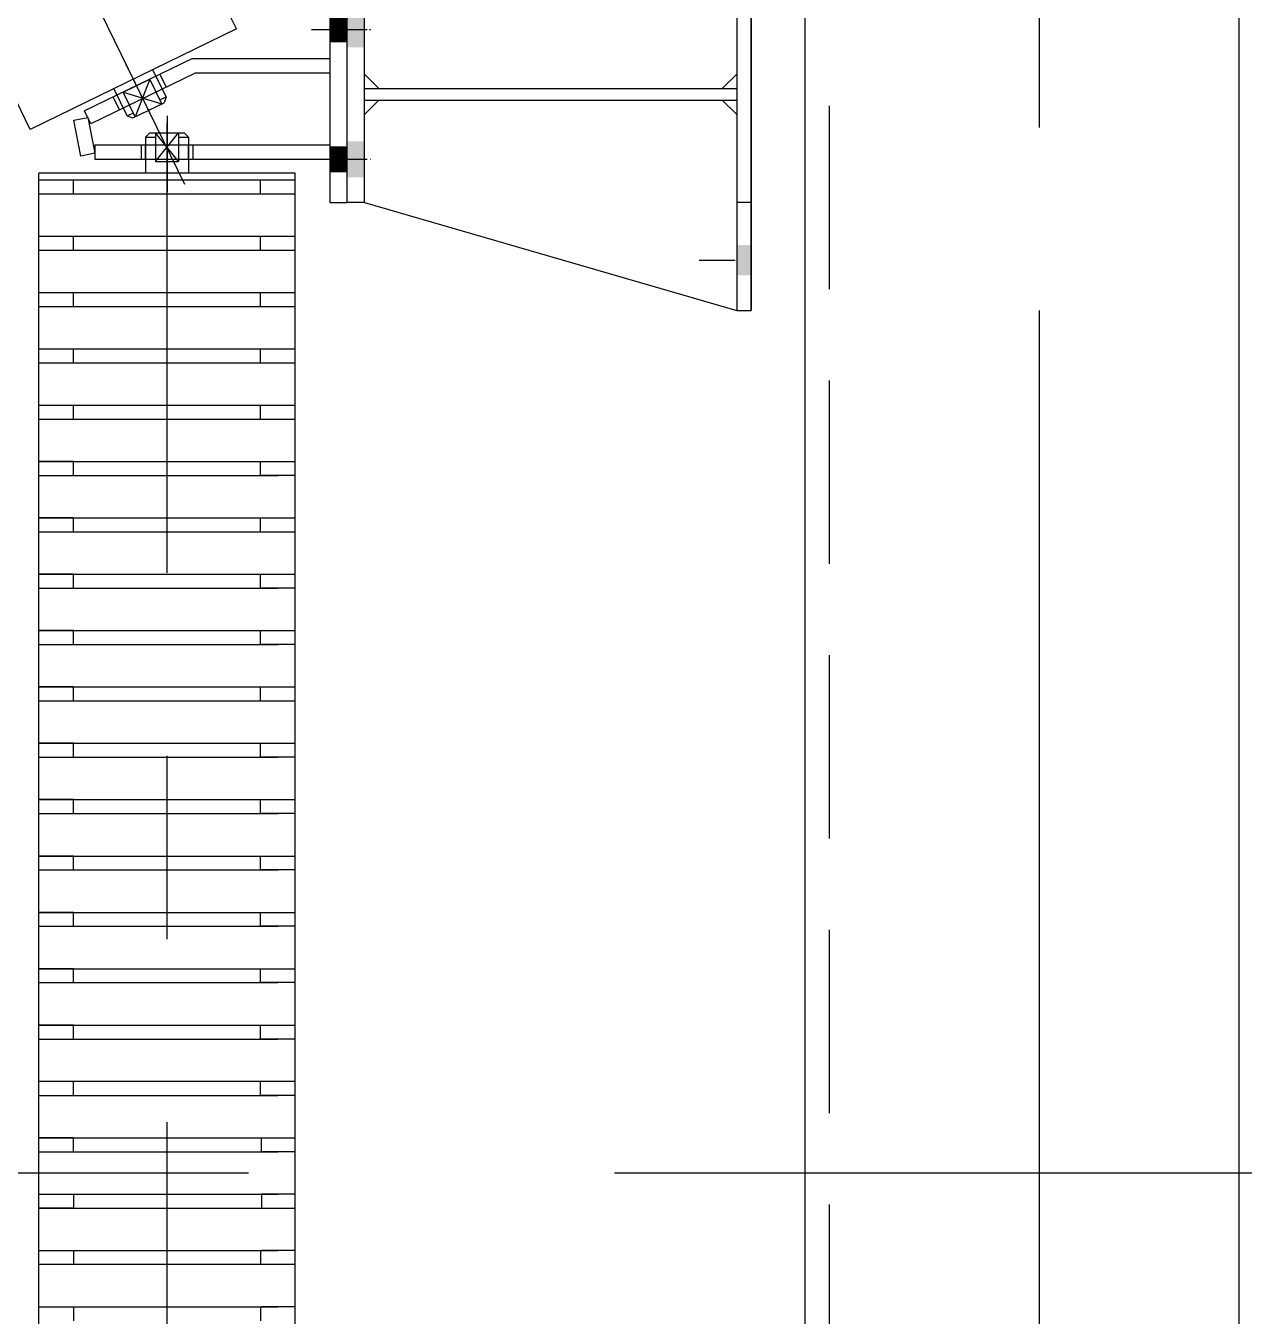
# Model space of a CAD drawing. Extents: x 0 to 68580, y 0 to 45720.
# Drawn here: x 18840 to 19685, y 13084 to 13979 of the extents above; entities that cross this region are included whole.
import ezdxf

# ---------------------------------------------------------------- set-up
doc = ezdxf.new("R2010")
doc.units = 0
doc.header["$LTSCALE"] = 40
for name, pattern in [('CENTER', [50.8, 31.75, -6.35, 6.35, -6.35]), ('CENTER2', [28.575, 19.05, -3.175, 3.175, -3.175]), ('CL', [1.0625, 0.75, -0.125, 0.0625, -0.125]), ('HIDDEN2', [4.7625, 3.175, -1.5875])]:
    doc.linetypes.add(name, pattern=pattern)
for name, color, linetype in [('CL', 1, 'CL'), ('EMS_BOLT-BOLTHOLE', 252, 'CONTINUOUS'), ('EMS_CL', 1, 'CENTER'), ('EMS_DIM', 3, 'CONTINUOUS'), ('EMS_GRAY', 252, 'CONTINUOUS'), ('EMS_GRAYCL', 252, 'CL'), ('EMS_HF', 252, 'HIDDEN2'), ('EMS_OBJECT', 252, 'CONTINUOUS'), ('EMS_REV', 7, 'CONTINUOUS'), ('EMS_SHIPSTRUCTURE', 151, 'CONTINUOUS'), ('EMS_WALKWAY_PLATFORM', 2, 'CONTINUOUS'), ('MIKES_CHECK', 75, 'CONTINUOUS'), ('OBJECT', 7, 'CONTINUOUS')]:
    doc.layers.add(name, color=color, linetype=linetype)

# ---------------------------------------------------------------- blocks, each defined once
blk = doc.blocks.new('A$C755374AA')
at = {"layer": 'EMS_GRAY'}
for p, q in [((561.86, 0), (561.86, -24.26)), ((693.42, -178), (693.42, 0)), ((-693.42, 0), (693.42, 0)), ((-92.87, 0), (-92.87, -24.26)), ((-63.46, -178), (-63.46, 0)), ((-53.79, 0), (-53.79, -24.26)), ((-24.38, 0), (-24.38, -178)), ((-24.38, -24.26), (-24.38, 0)), ((-14.7, 0), (-14.7, -24.26)), ((14.7, 0), (14.7, -24.26)), ((24.38, 0), (24.38, -178)), ((24.38, -24.26), (24.38, 0)), ((53.79, 0), (53.79, -24.26)), ((63.46, -178), (63.46, 0)), ((92.87, 0), (92.87, -24.26)), ((102.54, 0), (102.54, -178)), ((102.54, -24.26), (102.54, 0)), ((131.95, 0), (131.95, -24.26)), ((141.63, 0), (141.63, -178)), ((141.63, -24.26), (141.63, 0)), ((171.03, 0), (171.03, -24.26)), ((180.71, 0), (180.71, -178)), ((180.71, -24.26), (180.71, 0)), ((210.12, 0), (210.12, -24.26)), ((219.79, 0), (219.79, -178)), ((219.79, -24.26), (219.79, 0)), ((249.2, 0), (249.2, -24.26)), ((258.87, 0), (258.87, -178)), ((258.87, -24.26), (258.87, 0)), ((288.28, 0), (288.28, -24.26)), ((297.96, 0), (297.96, -178)), ((297.96, -24.26), (297.96, 0)), ((327.37, 0), (327.37, -24.26)), ((337.04, 0), (337.04, -178)), ((337.04, -24.26), (337.04, 0)), ((366.45, 0), (366.45, -24.26)), ((376.12, 0), (376.12, -178)), ((376.12, -24.26), (376.12, 0)), ((405.53, 0), (405.53, -24.26)), ((415.2, 0), (415.2, -178)), ((415.2, -24.26), (415.2, 0)), ((444.61, 0), (444.61, -24.26)), ((454.29, 0), (454.29, -178)), ((454.29, -24.26), (454.29, 0)), ((483.7, 0), (483.7, -24.26)), ((493.37, 0), (493.37, -178)), ((493.37, -24.26), (493.37, 0)), ((522.78, 0), (522.78, -24.26)), ((532.45, 0), (532.45, -178)), ((571.53, 0), (571.53, -178)), ((600.94, 0), (600.94, -24.26)), ((610.62, 0), (610.62, -178)), ((640.03, 0), (640.03, -24.26)), ((649.7, 0), (649.7, -178)), ((679.11, 0), (679.11, -24.26)), ((688.78, 0), (688.78, -178)), ((-92.87, -11.32), (-92.87, -165.81)), ((-53.79, -11.32), (-53.79, -165.81)), ((-14.7, -11.32), (-14.7, -165.81)), ((14.7, -11.32), (14.7, -165.81)), ((53.79, -11.32), (53.79, -165.81)), ((92.87, -11.32), (92.87, -165.81)), ((102.54, -11.32), (102.54, -165.81)), ((131.95, -11.32), (131.95, -165.81)), ((141.63, -11.32), (141.63, -165.81)), ((171.03, -11.32), (171.03, -165.81)), ((180.71, -11.32), (180.71, -165.81)), ((210.12, -11.32), (210.12, -165.81)), ((219.79, -11.32), (219.79, -165.81)), ((249.2, -11.32), (249.2, -165.81)), ((258.87, -11.32), (258.87, -165.81)), ((288.28, -11.32), (288.28, -165.81)), ((297.96, -11.32), (297.96, -165.81)), ((327.37, -11.32), (327.37, -178)), ((337.04, -11.32), (337.04, -165.81)), ((366.45, -11.32), (366.45, -165.81)), ((376.12, -11.32), (376.12, -165.81)), ((405.53, -11.32), (405.53, -165.81)), ((415.2, -11.32), (415.2, -165.81)), ((444.61, -11.32), (444.61, -178)), ((454.29, -11.32), (454.29, -165.81)), ((483.7, -11.32), (483.7, -165.81)), ((493.37, -11.32), (493.37, -165.81)), ((522.78, -11.32), (522.78, -178)), ((561.86, -11.32), (561.86, -178)), ((600.94, -11.32), (600.94, -178)), ((640.03, -11.32), (640.03, -178)), ((679.11, -11.32), (679.11, -178)), ((-92.87, -24.26), (-102.54, -24.26)), ((-53.79, -24.26), (-63.46, -24.26)), ((-14.7, -24.26), (-24.38, -24.26)), ((-14.7, -24.26), (-24.38, -24.26)), ((14.7, -24.26), (24.38, -24.26)), ((14.7, -24.26), (24.38, -24.26)), ((53.79, -24.26), (63.46, -24.26)), ((92.87, -24.26), (102.54, -24.26)), ((131.95, -24.26), (141.63, -24.26)), ((171.03, -24.26), (180.71, -24.26)), ((210.12, -24.26), (219.79, -24.26)), ((249.2, -24.26), (258.87, -24.26)), ((288.28, -24.26), (297.96, -24.26)), ((327.37, -24.26), (337.04, -24.26)), ((366.45, -24.26), (376.12, -24.26)), ((405.53, -24.26), (415.2, -24.26)), ((444.61, -24.26), (454.29, -24.26)), ((483.7, -24.26), (493.37, -24.26)), ((522.78, -24.26), (532.45, -24.26)), ((561.86, -24.26), (571.53, -24.26)), ((600.94, -24.26), (610.62, -24.26)), ((640.03, -24.26), (649.7, -24.26)), ((679.11, -24.26), (688.78, -24.26)), ((718.42, -74), (693.42, -74)), ((703.61, -74), (713.31, -74)), ((718.42, -74), (718.42, -81)), ((718.42, -74), (721.42, -77)), ((721.42, -77), (721.42, -101)), ((701.42, -81), (701.42, -97)), ((721.42, -81), (701.42, -81)), ((701.42, -97), (721.42, -81)), ((701.42, -81), (721.42, -97)), ((721.42, -97), (701.42, -97)), ((718.42, -97), (718.42, -104)), ((718.42, -104), (693.42, -104)), ((703.61, -104), (713.31, -104)), ((718.42, -104), (721.42, -101)), ((-92.87, -153.74), (-102.54, -153.74)), ((-92.87, -178), (-92.87, -154.61)), ((-53.79, -153.74), (-63.46, -153.74)), ((-53.79, -178), (-53.79, -154.61)), ((-14.7, -154.61), (-24.38, -154.61)), ((-14.7, -178), (-14.7, -154.61)), ((14.7, -154.61), (24.38, -154.61)), ((14.7, -178), (14.7, -154.61)), ((53.79, -153.74), (63.46, -153.74)), ((53.79, -178), (53.79, -154.61)), ((92.87, -153.74), (102.54, -153.74)), ((92.87, -178), (92.87, -154.61)), ((131.95, -153.74), (141.63, -153.74)), ((131.95, -178), (131.95, -154.61)), ((171.03, -153.74), (180.71, -153.74)), ((171.03, -178), (171.03, -154.61)), ((210.12, -153.74), (219.79, -153.74)), ((210.12, -178), (210.12, -154.61)), ((249.2, -153.74), (258.87, -153.74)), ((249.2, -178), (249.2, -154.61)), ((288.28, -153.74), (297.96, -153.74)), ((288.28, -178), (288.28, -154.61)), ((327.37, -153.74), (337.04, -153.74)), ((366.45, -153.74), (376.12, -153.74)), ((366.45, -178), (366.45, -154.61)), ((405.53, -153.74), (415.2, -153.74)), ((405.53, -178), (405.53, -154.61)), ((444.61, -153.74), (454.29, -153.74)), ((483.7, -153.74), (493.37, -153.74)), ((483.7, -178), (483.7, -154.61)), ((522.78, -153.74), (532.45, -153.74)), ((561.86, -153.74), (571.53, -153.74)), ((600.94, -153.74), (610.62, -153.74)), ((640.03, -153.74), (649.7, -153.74)), ((679.11, -153.74), (688.78, -153.74)), ((-693.42, -178), (693.42, -178)), ((-14.7, -178), (14.7, -178))]:
    blk.add_line(p, q, dxfattribs=at)
at = {"layer": 'EMS_GRAYCL', "linetype": 'CENTER2'}
blk.add_line((-726.8, -89), (728.18, -89), dxfattribs=at)
blk = doc.blocks.new('A$C32A61231')
at = {"layer": 'EMS_DIM'}
blk.add_blockref('A$C755374AA', (0, 0), dxfattribs=at)
blk = doc.blocks.new('A$C053E33D6')
at = {"layer": 'EMS_GRAY'}
for p, q in [((-22.49, 76.42), (503.74, 267.95)), ((558.12, 118.54), (503.74, 267.95)), ((545.53, 214.52), (525.8, 207.34)), ((549.99, 211.03), (532.14, 204.53)), ((539.11, 185.37), (549.99, 211.03)), ((545.53, 214.52), (547.17, 210.01)), ((545.53, 214.52), (549.37, 212.73)), ((549.37, 212.73), (557.58, 190.17)), ((532.14, 204.53), (539.11, 185.37)), ((532.14, 204.53), (556.97, 191.87)), ((556.97, 191.87), (539.11, 185.37)), ((554.15, 190.84), (555.79, 186.33)), ((555.79, 186.33), (557.58, 190.17)), ((555.79, 186.33), (536.06, 179.15)), ((31.89, -73), (558.12, 118.54)), ((31.89, -73), (-22.49, 76.42)), ((-21.34, 3.08), (-3.49, 9.58)), ((-20.17, 8.62), (-0.43, 15.81)), ((-3.49, 9.58), (-14.37, -16.08)), ((-3.49, 9.58), (3.49, -9.58)), ((-20.17, 8.62), (-21.96, 4.78)), ((-21.96, 4.78), (-13.75, -17.77)), ((3.49, -9.58), (-21.34, 3.08)), ((-20.17, 8.62), (-18.52, 4.11)), ((-14.37, -16.08), (3.49, -9.58)), ((-9.9, -19.57), (-13.75, -17.77)), ((-11.55, -15.06), (-9.9, -19.57)), ((-9.9, -19.57), (9.83, -12.39))]:
    blk.add_line(p, q, dxfattribs=at)
at = {"layer": 'EMS_GRAYCL', "linetype": 'CENTER2'}
blk.add_line((-71.68, -26.09), (553.48, 201.45), dxfattribs=at)
blk = doc.blocks.new('A$C44DE6196')
at = {"layer": 'EMS_BOLT-BOLTHOLE', "color": 252, "const_width": 18}
for points in [[(-90, 0), (-90, 12)], [(0, 0), (0, 12)]]:
    blk.add_lwpolyline(points, dxfattribs=at)
at = {"layer": 'EMS_CL', "color": 252}
for p, q in [((-65.05, 133.44), (-23.8, 153.56)), ((-60, 125), (-112.93, 125)), ((-90, 24.8), (-90, -13.89)), ((0, 24.8), (0, -13.89))]:
    blk.add_line(p, q, dxfattribs=at)
at = {"layer": 'EMS_HF', "color": 252}
for p, q in [((-46.87, 162.33), (-55.86, 157.95)), ((-80, 143), (-90, 143)), ((-31.09, 129.98), (-40.08, 125.59)), ((-80, 107), (-90, 107))]:
    blk.add_line(p, q, dxfattribs=at)
at = {"layer": 'EMS_OBJECT', "color": 252}
for p, q in [((-65.51, 177.72), (-56.52, 182.11)), ((-20.3, 107.85), (-56.52, 182.11)), ((-90, 175), (-90, 12)), ((-80, 175), (-90, 175)), ((-80, 175), (-80, 12)), ((-30.3, 105.54), (-65.51, 177.72)), ((-20.3, 12), (-20.3, 107.85)), ((-30.3, 12), (-30.3, 105.54)), ((30, 12), (-120, 12)), ((-120, 12), (-120, 0)), ((30, 12), (30, 0)), ((-120, 0), (30, 0))]:
    blk.add_line(p, q, dxfattribs=at)
blk.add_lwpolyline([(-62.98, 189.72), (-60.98, 179.92), (-85.88, 175), (-87.88, 184.8)], close=True, dxfattribs=at)
blk = doc.blocks.new('A$C1D5C2BFE')
at = {"layer": 'CL', "color": 252}
for p, q in [((194.4, 793), (230.33, 793)), ((195.1, 703), (230.33, 703))]:
    blk.add_line(p, q, dxfattribs=at)
at = {"layer": 'EMS_CL', "color": 252}
blk.add_line((458.13, 633), (483.13, 633), dxfattribs=at)
blk.add_line((458.13, 633), (483.13, 633), dxfattribs=at)
at = {"layer": 'EMS_OBJECT', "color": 252}
for p, q in [((484.13, 898), (484.13, 598)), ((494.13, 898), (494.13, 598)), ((494.13, 598), (494.13, 898)), ((494.13, 598), (494.13, 898)), ((494.13, 898), (494.13, 598)), ((494.13, 898), (494.13, 598)), ((494.13, 898), (494.13, 598)), ((494.13, 598), (494.13, 898)), ((494.13, 598), (494.13, 898)), ((494.13, 898), (494.13, 598)), ((226, 673), (226, 823)), ((236, 752), (226, 762)), ((474.13, 752), (484.13, 762)), ((226, 752), (484.13, 752)), ((226, 744), (484.13, 744)), ((236, 744), (226, 734)), ((474.13, 744), (484.13, 734)), ((226, 673), (214, 673)), ((226, 673), (484.13, 598)), ((494.13, 673), (484.13, 673)), ((484.13, 598), (494.13, 598))]:
    blk.add_line(p, q, dxfattribs=at)
for points in [[(214, 805.5), (214, 780.5), (226, 805.5), (226, 780.5)], [(214, 690.5), (214, 715.5), (226, 690.5), (226, 715.5)], [(484.13, 643.5), (484.13, 622.5), (494.13, 643.5), (494.13, 622.5)]]:
    blk.add_solid(points, dxfattribs=at)
at = {"layer": 'OBJECT', "color": 252}
blk.add_line((214, 673), (214, 823), dxfattribs=at)
at = {"layer": 'EMS_DIM', "rotation": 90}
for name, p in [('A$C44DE6196', (214, 793)), ('A$C32A61231', (0, 0))]:
    blk.add_blockref(name, p, dxfattribs=at)
at = {"layer": 'EMS_REV', "rotation": 95.99999999999905}
blk.add_blockref('A$C053E33D6', (67.85, 754.02), dxfattribs=at)

msp = doc.modelspace()

# ---------------------------------------------------------------- linework, layer by layer
at = {"layer": 'EMS_CL'}
msp.add_line((17216.632, 13183.032), (24327.026, 13183.032), dxfattribs=at)
at = {"layer": 'EMS_SHIPSTRUCTURE', "linetype": 'CENTER2'}
msp.add_line((19543.208, 10733.032), (19543.208, 15633.032), dxfattribs=at)
at = {"layer": 'EMS_SHIPSTRUCTURE'}
msp.add_line((19380.708, 10748.032), (19380.708, 15618.032), dxfattribs=at)
at = {"layer": 'EMS_SHIPSTRUCTURE', "linetype": 'HIDDEN2'}
msp.add_line((19397.708, 10748.032), (19397.708, 15618.032), dxfattribs=at)
at = {"layer": 'EMS_WALKWAY_PLATFORM'}
msp.add_line((19681.839, 11483.032), (19681.839, 14833.032), dxfattribs=at)

# ---------------------------------------------------------------- block references
at = {"layer": 'MIKES_CHECK'}
msp.add_blockref('A$C1D5C2BFE', (18849.139, 13183.032), dxfattribs=at)

doc.saveas('drawing.dxf')
